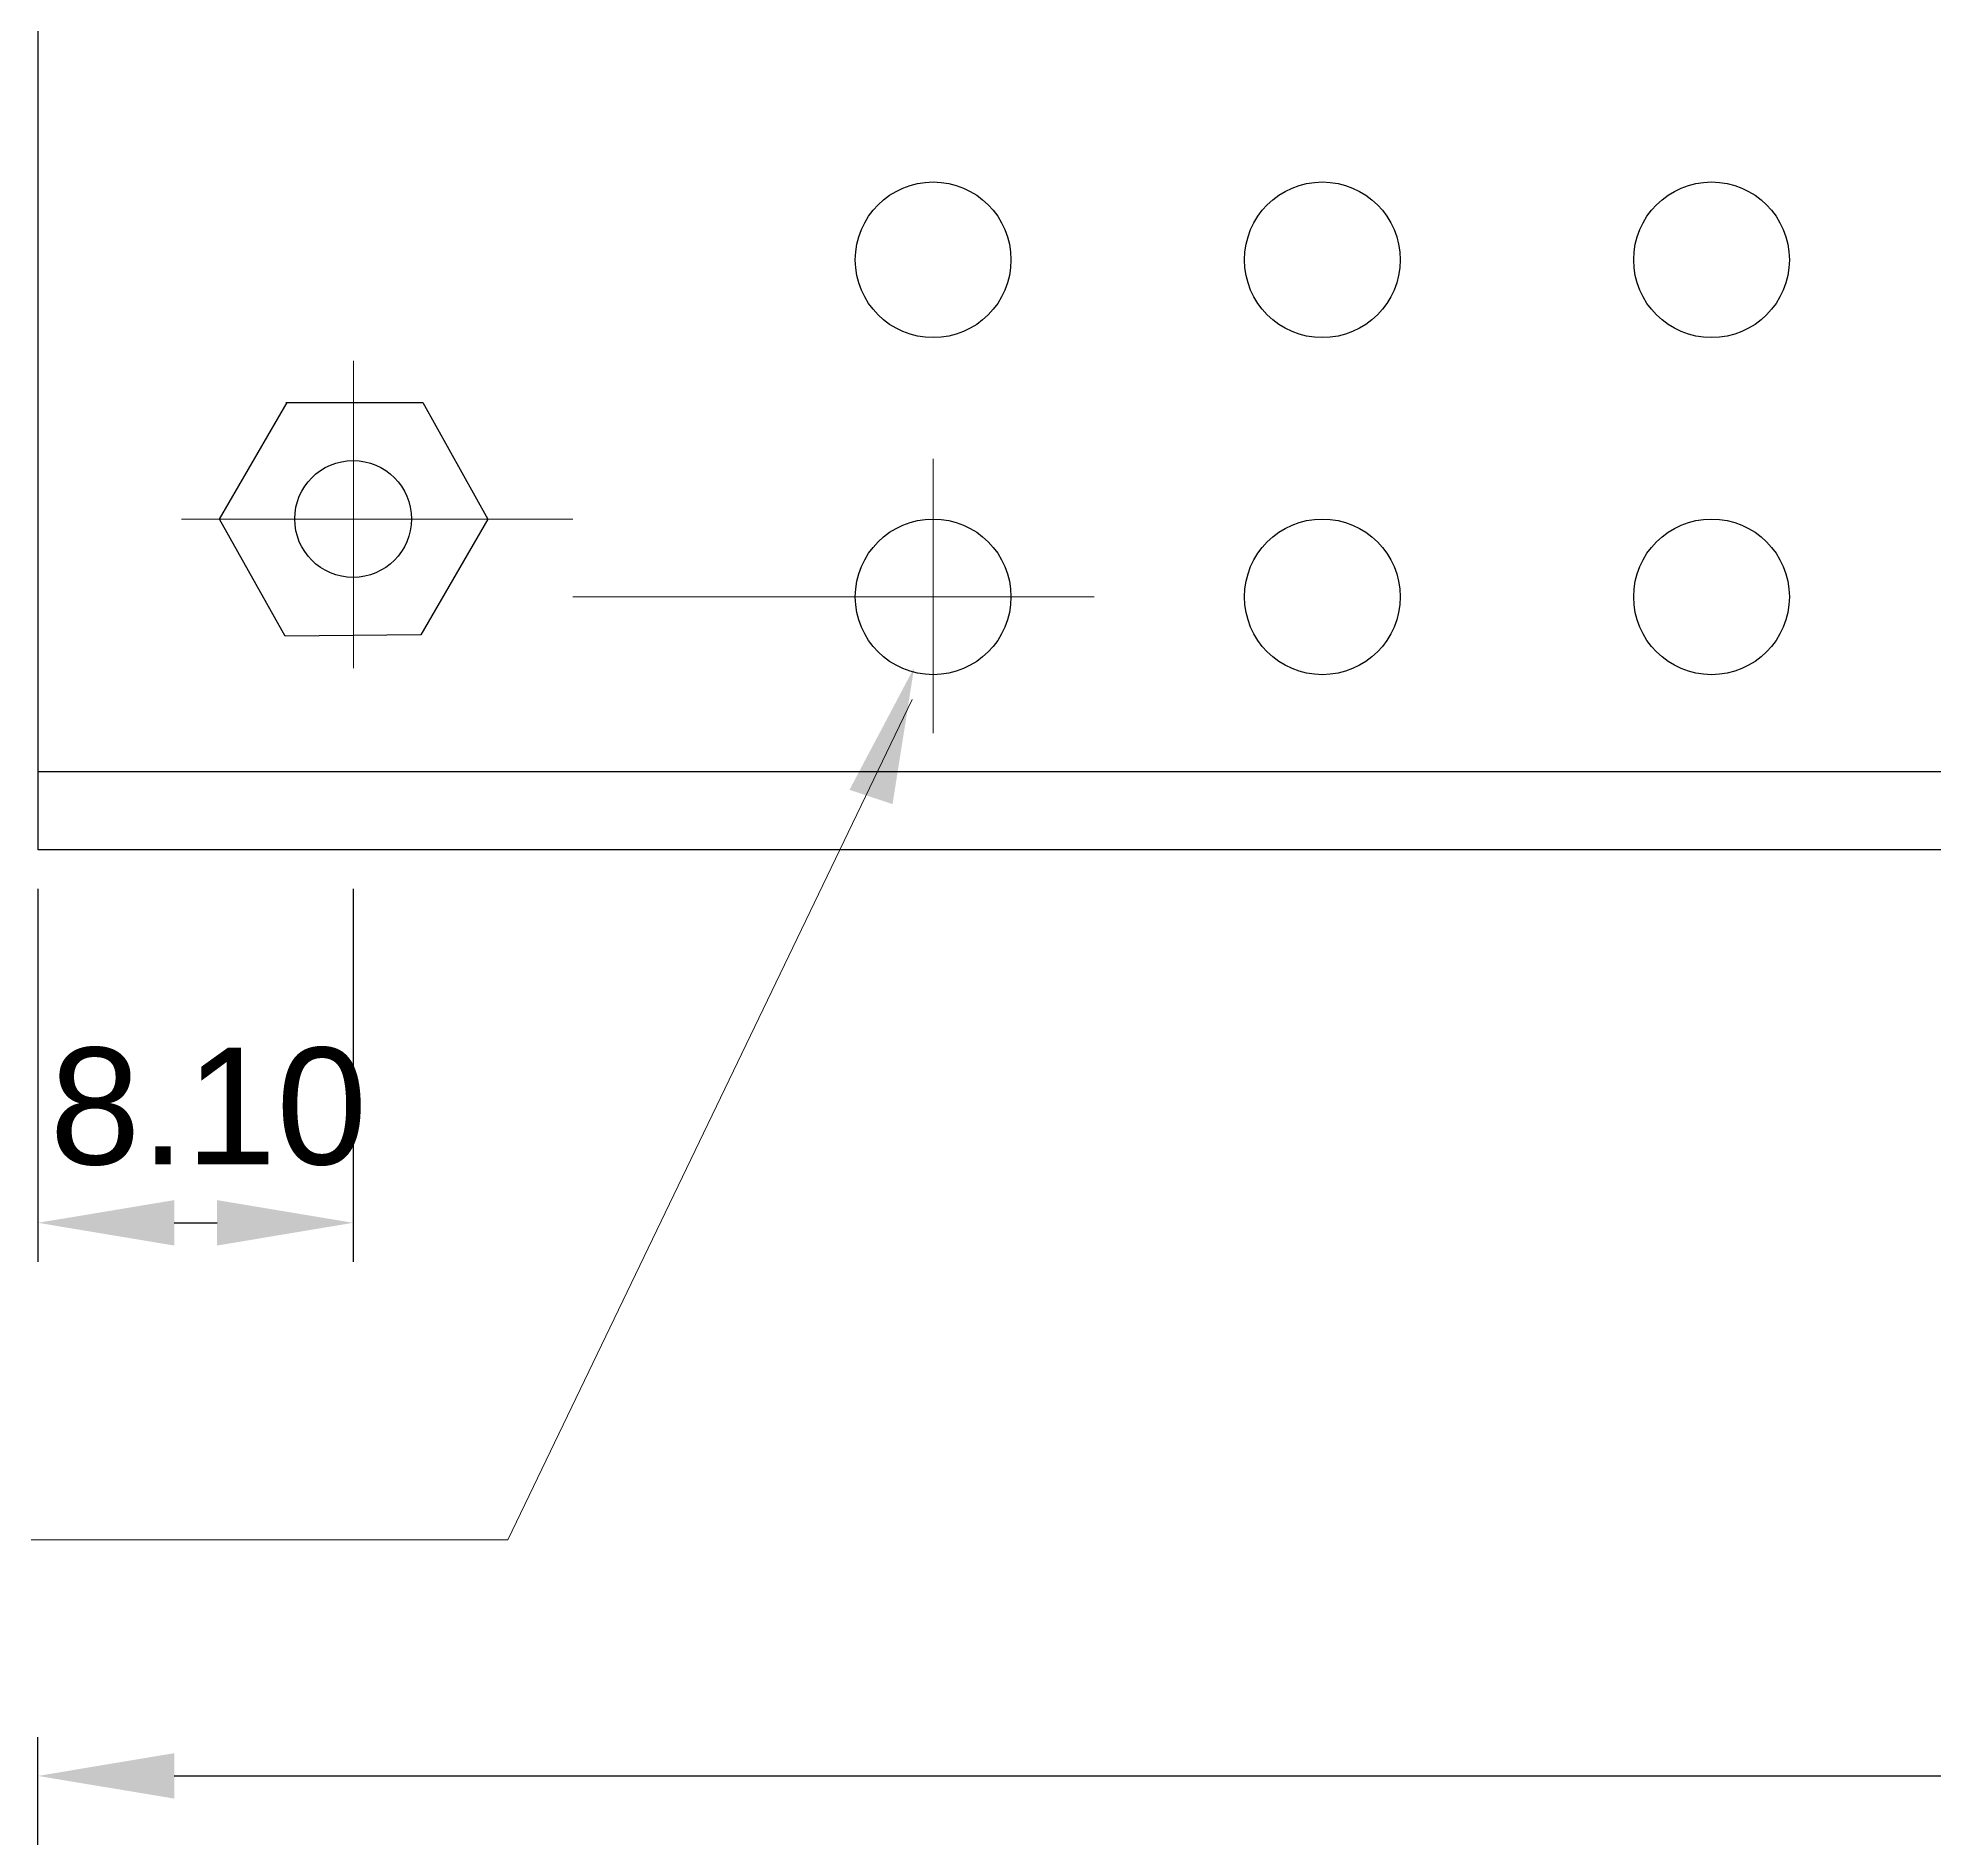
# Model space of a CAD drawing. Extents: x 23 to 957, y -67 to 697.
# Drawn here: x 359.07 to 407.79, y 601.13 to 647.39 of the extents above; entities that cross this region are included whole.
import ezdxf
from ezdxf.enums import TextEntityAlignment as Align

# ---------------------------------------------------------------- set-up
doc = ezdxf.new("R2010")
doc.units = 0
doc.header["$MEASUREMENT"] = 0
doc.layers.get('0').update_dxf_attribs({"linetype": 'CONTINUOUS'})
doc.layers.get('DEFPOINTS').update_dxf_attribs({"linetype": 'CONTINUOUS'})
doc.layers.add('DIM', color=1, linetype='CONTINUOUS', lineweight=13)
doc.layers.add('EMNE', color=3, linetype='CONTINUOUS', lineweight=30)
doc.styles.get("Standard").update_dxf_attribs({"font": 'ARIAL.TTF'})
doc.dimstyles.get("Standard").update_dxf_attribs({"dimtxt": 0.18, "dimasz": 0.18, "dimexe": 0.18, "dimexo": 0.0625, "dimgap": 0.09, "dimtad": 0, "dimtih": 1, "dimtoh": 1, "dimdec": 4, "dimzin": 0, "dimdsep": 46, "dimtxsty": 'Standard', "dimcen": 0.09, "dimadec": 0, "dimazin": 0, "dimtfac": 1, "dimtdec": 4, "dimtofl": 0, "dimtmove": 0, "dimatfit": 3, "dimfxl": 0, "dimtolj": 1, "dimtzin": 0, "dimarcsym": 0})

# ---------------------------------------------------------------- blocks, each defined once
blk = doc.blocks.new('*D3')
at = {"color": 0, "linetype": 'ByBlock'}
for p, q in [((305.074, 647.177), (305.074, 637.593)), ((313.174, 647.177), (313.174, 637.593)), ((308.574, 638.593), (309.674, 638.593))]:
    blk.add_line(p, q, dxfattribs=at)
for points in [[(308.574, 638.009), (308.574, 639.176), (305.074, 638.593)], [(309.674, 638.009), (309.674, 639.176), (313.174, 638.593)]]:
    blk.add_solid(points, dxfattribs=at)
at = {"layer": 'DEFPOINTS', "color": 0, "linetype": 'ByBlock'}
for p in [(305.074, 648.177), (313.174, 648.177), (313.174, 638.593)]:
    blk.add_point(p, dxfattribs=at)
at = {"color": 0, "linetype": 'ByBlock'}
blk.add_text('8.10', height=3, dxfattribs=at).set_placement((305.374, 640.093))
blk = doc.blocks.new('*D58')
at = {"color": 0, "linetype": 'ByBlock'}
for p, q in [((355.074, 502.527), (355.074, 582.299)), ((763.574, 502.527), (763.574, 582.299)), ((358.574, 581.299), (760.074, 581.299))]:
    blk.add_line(p, q, dxfattribs=at)
for points in [[(358.574, 581.883), (358.574, 580.716), (355.074, 581.299)], [(760.074, 581.883), (760.074, 580.716), (763.574, 581.299)]]:
    blk.add_solid(points, dxfattribs=at)
at = {"layer": 'DEFPOINTS', "color": 0, "linetype": 'ByBlock'}
for p in [(763.574, 581.299), (355.074, 501.527), (763.574, 501.527)]:
    blk.add_point(p, dxfattribs=at)
at = {"color": 0, "linetype": 'ByBlock'}
blk.add_text('408.50', height=3, dxfattribs=at).set_placement((559.324, 584.299), align=Align.MIDDLE_CENTER)

msp = doc.modelspace()

# ---------------------------------------------------------------- linework, layer by layer
at = {"layer": 'DIM', "color": 1, "linetype": 'Continuous'}
for p, q in [((367.17642, 639.09086), (367.17642, 631.19432)), ((372.81442, 635.02561), (362.76117, 635.02561))]:
    msp.add_line(p, q, dxfattribs=at)
at = {"layer": 'DIM', "color": 1}
for p, q in [((382.07412, 629.52671), (382.07412, 636.57671)), ((372.81442, 633.02561), (386.21412, 633.02561))]:
    msp.add_line(p, q, dxfattribs=at)
at = {"layer": 'DIM'}
for p, q in [((381.53412, 630.38671), (371.14412, 608.79671)), ((371.14412, 608.79671), (296.81412, 608.79671))]:
    msp.add_line(p, q, dxfattribs=at)
at = {"layer": 'DIM', "linetype": 'ByBlock'}
msp.add_solid([(379.92466, 628.06918), (381.0315, 627.70038), (381.5845, 631.2053)], dxfattribs=at)
at = {"layer": 'EMNE', "linetype": 'Continuous'}
msp.add_line((359.07412, 626.52671), (359.07412, 668.52671), dxfattribs=at)
at = {"layer": 'EMNE'}
for p, q in [((363.73412, 635.02671), (365.47412, 638.01671)), ((365.44412, 638.01671), (368.96412, 638.01671)), ((368.96412, 638.01671), (370.63412, 635.02671)), ((365.42412, 632.01671), (363.73412, 635.02671)), ((370.63412, 635.02671), (368.91412, 632.04671)), ((368.91412, 632.04671), (365.42412, 632.01671)), ((817.07412, 628.52671), (359.07412, 628.52671)), ((819.07412, 626.52671), (359.07412, 626.52671))]:
    msp.add_line(p, q, dxfattribs=at)
at = {"layer": 'EMNE', "linetype": 'Continuous'}
for centre, radius in [((382.07412, 641.68671), 2), ((392.07412, 641.68671), 2), ((402.07412, 641.68671), 2), ((367.17045, 635.0278), 1.5), ((382.07412, 633.02671), 2), ((392.07412, 633.02671), 2), ((402.07412, 633.02671), 2)]:
    msp.add_circle(centre, radius, dxfattribs=at)

# ---------------------------------------------------------------- dimensions: what is measured, and where the dimension line sits
at = {"layer": 'DIM', "linetype": 'Continuous'}
dim = msp.add_linear_dim(base=(367.17412, 616.94262), p1=(359.07412, 626.52671), p2=(367.17412, 626.52671), dimstyle='Standard', dxfattribs=at)
dim.commit()
dim.dimension.update_dxf_attribs({"geometry": '*D3', "text_midpoint": (363.12412, 619.94262), "insert": (54, -21.65)})
at = {"layer": 'DIM'}
dim = msp.add_linear_dim(base=(767.57412, 602.73118), p1=(359.07412, 522.9584), p2=(767.57412, 522.9584), dimstyle='Standard', dxfattribs=at)
dim.commit()
dim.dimension.update_dxf_attribs({"geometry": '*D58', "text_midpoint": (563.32412, 605.73118), "insert": (4, 21.43169)})

doc.saveas('drawing.dxf')
